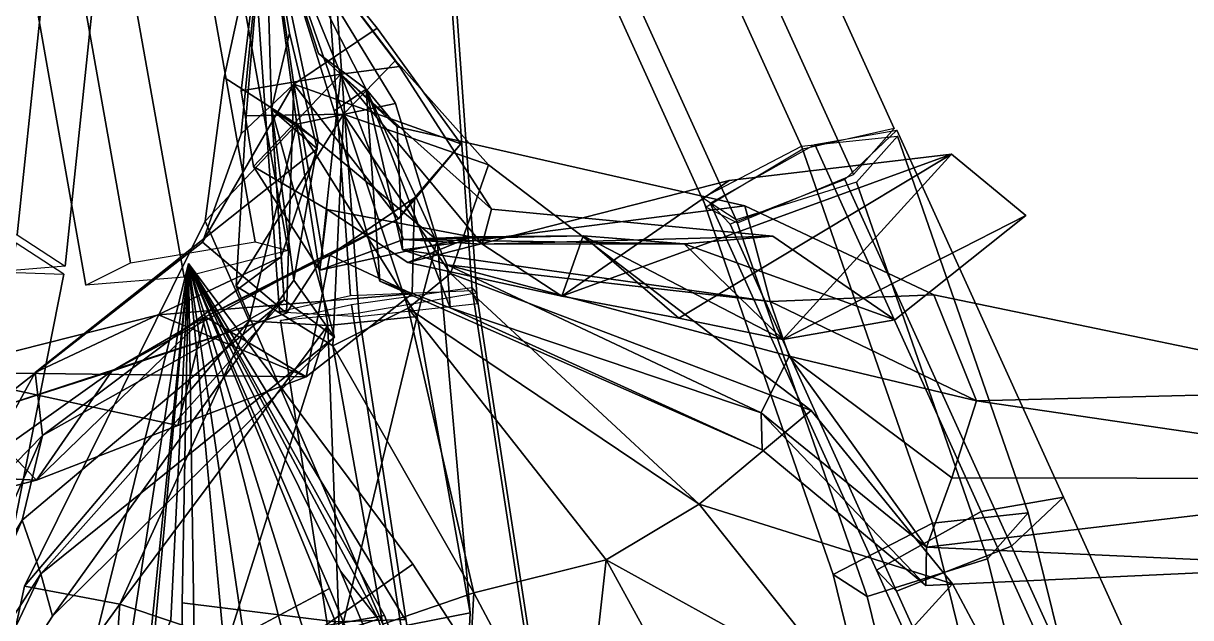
# Model space of a CAD drawing. Header units: metres. Extents: x -488 to 282, y -579 to 399.
# Drawn here: x 24.17 to 53.88, y -476.82 to -461.7 of the extents above; entities that cross this region are included whole.
import ezdxf

# ---------------------------------------------------------------- set-up
doc = ezdxf.new("R2010")
doc.units = ezdxf.units.M

msp = doc.modelspace()

# ---------------------------------------------------------------- linework, layer by layer
at = {"layer": 'coreopsi_1InfInt', "color": 3}
for points in [[(42.1037, -455.0334, 50.3261), (46.3395, -464.3707, 52.5916), (44.00727, -464.9023, 54.7611), (39.7715, -455.5649, 52.4956)], [(41.06101, -456.2063, 47.4414), (45.2967, -465.5436, 49.7069), (46.3395, -464.3707, 52.5916), (42.1037, -455.0334, 50.3261)], [(39.7715, -455.5649, 52.4956), (44.00727, -464.9023, 54.7611), (41.5527, -466.3779, 53.2688), (37.3169, -457.0405, 51.00331)], [(38.1093, -457.4346, 47.8975), (42.3451, -466.7719, 50.1631), (45.2967, -465.5436, 49.7069), (41.06101, -456.2063, 47.4414)], [(21.8824, -456.6249, 28.5201), (20.8164, -466.8136, 26.2146), (24.02003, -467.0787, 25.9049), (25.08598, -456.89, 28.2104)], [(25.08598, -456.89, 28.2104), (24.02003, -467.0787, 25.9049), (25.2387, -467.8724, 28.8492), (26.3047, -457.6837, 31.1547)], [(37.3169, -457.0405, 51.00331), (41.5527, -466.3779, 53.2688), (42.3451, -466.7719, 50.1631), (38.1093, -457.4346, 47.8975)], [(26.3047, -457.6837, 31.1547), (25.2387, -467.8724, 28.8492), (22.7591, -468.0788, 30.9078), (23.825, -457.8901, 33.2132)], [(31.7571, -458.2145, 50.03719), (32.5002, -468.6331, 51.1156), (30.6948, -469.0426, 48.4032), (29.9517, -458.6241, 47.3247)], [(34.8556, -458.0868, 49.1363), (35.5987, -468.5053, 50.2148), (32.5002, -468.6331, 51.1156), (31.7571, -458.2145, 50.03719)], [(34.9913, -458.4094, 45.9259), (35.7344, -468.8279, 47.00447), (35.5987, -468.5053, 50.2148), (34.8556, -458.0868, 49.1363)], [(29.9517, -458.6241, 47.3247), (30.6948, -469.0426, 48.4032), (32.721, -469.1581, 45.8912), (31.9779, -458.7396, 44.8127)], [(31.9779, -458.7396, 44.8127), (32.721, -469.1581, 45.8912), (35.7344, -468.8279, 47.00447), (34.9913, -458.4094, 45.9259)], [(46.4077, -464.4192, 52.2641), (50.6435, -473.7566, 54.5296), (48.5509, -474.1155, 56.9629), (44.3151, -464.7781, 54.6974)], [(45.08312, -465.6674, 49.5964), (49.3188, -475.0048, 51.862), (50.6435, -473.7566, 54.5296), (46.4077, -464.4192, 52.2641)], [(44.3151, -464.7781, 54.6974), (48.5509, -474.1155, 56.9629), (45.8857, -475.6149, 55.766), (41.6499, -466.2776, 53.5005)], [(42.1594, -466.8093, 50.3562), (46.3952, -476.1467, 52.6217), (49.3188, -475.0048, 51.862), (45.08312, -465.6674, 49.5964)], [(41.6499, -466.2776, 53.5005), (45.8857, -475.6149, 55.766), (46.3952, -476.1467, 52.6217), (42.1594, -466.8093, 50.3562)], [(50.6435, -473.7566, 54.5296), (54.8793, -483.094, 56.7952), (52.7866, -483.4529, 59.2285), (48.5509, -474.1155, 56.9629)], [(49.3188, -475.0048, 51.862), (53.5546, -484.3421, 54.1275), (54.8793, -483.094, 56.7952), (50.6435, -473.7566, 54.5296)], [(48.5509, -474.1155, 56.9629), (52.7866, -483.4529, 59.2285), (50.1214, -484.9523, 58.03157), (45.8857, -475.6149, 55.766)], [(46.3952, -476.1467, 52.6217), (50.631, -485.4841, 54.8873), (53.5546, -484.3421, 54.1275), (49.3188, -475.0048, 51.862)], [(45.8857, -475.6149, 55.766), (50.1214, -484.9523, 58.03157), (50.631, -485.4841, 54.8873), (46.3952, -476.1467, 52.6217)]]:
    msp.add_3dface(points, dxfattribs=at)
at = {"layer": 'coreopsi_1Pdcel', "color": 3}
for points in [[(25.04565, -457.31, 29.2671), (26.8978, -467.7897, 27.998), (30.07395, -467.2532, 28.2286), (28.2605, -457.0703, 29.4567)], [(28.2605, -457.0703, 29.4567), (30.07395, -467.2532, 28.2286), (30.9163, -467.4789, 31.338), (29.1267, -457.4784, 32.5408)], [(23.913, -457.8771, 32.297), (25.7652, -468.3568, 31.02794), (26.8978, -467.7897, 27.998), (25.04565, -457.31, 29.2671)], [(29.1267, -457.4784, 32.5408), (30.9163, -467.4789, 31.338), (28.2686, -468.1571, 33.05819), (26.4552, -457.9742, 34.2862)], [(26.4552, -457.9742, 34.2862), (28.2686, -468.1571, 33.05819), (25.7652, -468.3568, 31.02794), (23.913, -457.8771, 32.297)], [(46.4179, -464.5667, 52.643), (49.75, -474.1534, 55.3365), (47.3087, -474.4124, 57.4346), (43.9766, -464.8258, 54.7411)], [(45.3751, -465.7397, 49.7583), (48.7072, -475.3263, 52.4518), (49.75, -474.1534, 55.3365), (46.4179, -464.5667, 52.643)], [(43.9766, -464.8258, 54.7411), (47.3087, -474.4124, 57.4346), (44.7872, -475.7204, 55.8984), (41.4551, -466.1338, 53.2048)], [(42.3145, -466.6954, 50.143), (45.6466, -476.282, 52.8365), (48.7072, -475.3263, 52.4518), (45.3751, -465.7397, 49.7583)], [(41.4551, -466.1338, 53.2048), (44.7872, -475.7204, 55.8984), (45.6466, -476.282, 52.8365), (42.3145, -466.6954, 50.143)], [(23.9881, -467.2892, 25.8614), (21.9773, -477.419, 23.9629), (23.196, -478.2127, 26.9072), (25.2069, -468.0829, 28.8057)], [(25.2069, -468.0829, 28.8057), (23.196, -478.2127, 26.9072), (20.7607, -478.1264, 29.02637), (22.7715, -467.9966, 30.9248)], [(35.5892, -468.4212, 50.2084), (37.1854, -478.7875, 50.7112), (34.1206, -479.2147, 51.6348), (32.5244, -468.8484, 51.132)], [(35.7042, -468.5599, 46.984), (37.3004, -478.9262, 47.4868), (37.1854, -478.7875, 50.7112), (35.5892, -468.4212, 50.2084)], [(32.7115, -469.074, 45.8848), (34.3077, -479.4403, 46.3877), (37.3004, -478.9262, 47.4868), (35.7042, -468.5599, 46.984)], [(32.5244, -468.8484, 51.132), (34.1206, -479.2147, 51.6348), (32.3152, -479.6242, 48.9224), (30.719, -469.2579, 48.4196)], [(30.719, -469.2579, 48.4196), (32.3152, -479.6242, 48.9224), (34.3077, -479.4403, 46.3877), (32.7115, -469.074, 45.8848)], [(49.75, -474.1534, 55.3365), (52.2057, -484.097, 58.492), (49.6819, -484.0777, 60.5067), (47.3087, -474.4124, 57.4346)], [(48.7072, -475.3263, 52.4518), (51.163, -485.27, 55.6074), (52.2057, -484.097, 58.492), (49.75, -474.1534, 55.3365)], [(47.3087, -474.4124, 57.4346), (49.6819, -484.0777, 60.5067), (47.1097, -485.2147, 58.9193), (44.7872, -475.7204, 55.8984)], [(45.6466, -476.282, 52.8365), (48.01986, -485.9473, 55.9087), (51.163, -485.27, 55.6074), (48.7072, -475.3263, 52.4518)], [(44.7872, -475.7204, 55.8984), (47.1097, -485.2147, 58.9193), (48.01986, -485.9473, 55.9087), (45.6466, -476.282, 52.8365)]]:
    msp.add_3dface(points, dxfattribs=at)
at = {"layer": 'coreopsi_1Petal1', "color": 3}
for points in [[(30.3268, -458.2886, 82.3843), (29.2868, -463.0755, 85.7144), (31.1345, -464.2639, 84.4047)], [(30.3268, -458.2886, 82.3843), (31.1345, -464.2639, 84.4047), (29.2868, -463.0755, 85.7144)], [(31.06206, -463.2444, 86.3006), (29.7143, -464.5124, 84.4935), (30.3268, -458.2886, 82.3843)], [(31.06206, -463.2444, 86.3006), (30.3268, -458.2886, 82.3843), (29.7143, -464.5124, 84.4935)], [(32.2518, -462.9899, 86.2093), (29.7167, -463.416, 86.4949), (30.3268, -458.2886, 82.3843)], [(32.2518, -462.9899, 86.2093), (30.3268, -458.2886, 82.3843), (29.7167, -463.416, 86.4949)], [(30.3268, -458.2886, 82.3843), (29.8494, -464.0511, 83.6696), (32.3243, -464.0093, 84.3133)], [(30.3268, -458.2886, 82.3843), (32.3243, -464.0093, 84.3133), (29.8494, -464.0511, 83.6696)], [(30.3268, -458.2886, 82.3843), (33.1829, -461.8195, 86.1871), (31.06206, -463.2444, 86.3006)], [(30.3268, -458.2886, 82.3843), (31.06206, -463.2444, 86.3006), (33.1829, -461.8195, 86.1871)], [(30.3268, -458.2886, 82.3843), (30.9455, -461.9457, 87.00266), (30.4862, -463.885, 85.3997)], [(30.3268, -458.2886, 82.3843), (30.4862, -463.885, 85.3997), (30.9455, -461.9457, 87.00266)], [(30.4862, -463.885, 85.3997), (31.6783, -464.6905, 83.2501), (30.3268, -458.2886, 82.3843)], [(30.4862, -463.885, 85.3997), (30.3268, -458.2886, 82.3843), (31.6783, -464.6905, 83.2501)], [(31.1345, -464.2639, 84.4047), (33.6448, -463.7405, 84.06593), (30.3268, -458.2886, 82.3843)], [(31.1345, -464.2639, 84.4047), (30.3268, -458.2886, 82.3843), (33.6448, -463.7405, 84.06593)], [(32.3243, -464.0093, 84.3133), (33.6472, -462.6441, 86.06734), (30.3268, -458.2886, 82.3843)], [(32.3243, -464.0093, 84.3133), (30.3268, -458.2886, 82.3843), (33.6472, -462.6441, 86.06734)], [(30.3268, -458.2886, 82.3843), (32.08689, -463.9249, 82.8541), (32.9001, -463.3687, 85.2143)], [(30.3268, -458.2886, 82.3843), (32.9001, -463.3687, 85.2143), (32.08689, -463.9249, 82.8541)], [(32.9001, -463.3687, 85.2143), (31.6832, -462.4661, 87.3106), (30.3268, -458.2886, 82.3843)], [(32.9001, -463.3687, 85.2143), (30.3268, -458.2886, 82.3843), (31.6832, -462.4661, 87.3106)], [(30.3268, -458.2886, 82.3843), (33.7455, -462.795, 84.1423), (32.2518, -462.9899, 86.2093)], [(30.3268, -458.2886, 82.3843), (32.2518, -462.9899, 86.2093), (33.7455, -462.795, 84.1423)], [(33.1829, -461.8195, 86.1871), (35.3078, -464.7668, 88.8917), (31.06206, -463.2444, 86.3006)], [(33.1829, -461.8195, 86.1871), (31.06206, -463.2444, 86.3006), (35.3078, -464.7668, 88.8917)], [(30.9455, -461.9457, 87.00266), (31.6531, -464.8943, 90.3673), (30.4862, -463.885, 85.3997)], [(30.9455, -461.9457, 87.00266), (30.4862, -463.885, 85.3997), (31.6531, -464.8943, 90.3673)], [(32.9001, -463.3687, 85.2143), (33.6903, -464.3304, 89.7039), (31.6832, -462.4661, 87.3106)], [(32.9001, -463.3687, 85.2143), (31.6832, -462.4661, 87.3106), (33.6903, -464.3304, 89.7039)], [(33.7455, -462.795, 84.1423), (36.09171, -466.4255, 85.4955), (32.2518, -462.9899, 86.2093)], [(33.7455, -462.795, 84.1423), (32.2518, -462.9899, 86.2093), (36.09171, -466.4255, 85.4955)], [(32.3243, -464.0093, 84.3133), (36.0093, -465.295, 86.8577), (33.6472, -462.6441, 86.06734)], [(32.3243, -464.0093, 84.3133), (33.6472, -462.6441, 86.06734), (36.0093, -465.295, 86.8577)], [(29.2868, -463.0755, 85.7144), (28.8049, -466.7285, 88.3488), (31.1345, -464.2639, 84.4047)], [(29.2868, -463.0755, 85.7144), (31.1345, -464.2639, 84.4047), (28.8049, -466.7285, 88.3488)], [(32.2518, -462.9899, 86.2093), (30.03455, -465.3427, 89.5638), (29.7167, -463.416, 86.4949)], [(32.2518, -462.9899, 86.2093), (29.7167, -463.416, 86.4949), (30.03455, -465.3427, 89.5638)], [(31.7215, -467.9799, 89.6712), (30.03455, -465.3427, 89.5638), (32.2518, -462.9899, 86.2093)], [(31.7215, -467.9799, 89.6712), (32.2518, -462.9899, 86.2093), (30.03455, -465.3427, 89.5638)], [(33.8472, -467.1945, 89.4113), (31.7215, -467.9799, 89.6712), (32.2518, -462.9899, 86.2093)], [(33.8472, -467.1945, 89.4113), (32.2518, -462.9899, 86.2093), (31.7215, -467.9799, 89.6712)], [(32.2518, -462.9899, 86.2093), (35.8485, -467.3143, 88.2569), (33.8472, -467.1945, 89.4113)], [(32.2518, -462.9899, 86.2093), (33.8472, -467.1945, 89.4113), (35.8485, -467.3143, 88.2569)], [(32.2518, -462.9899, 86.2093), (36.09171, -466.4255, 85.4955), (35.8485, -467.3143, 88.2569)], [(32.2518, -462.9899, 86.2093), (35.8485, -467.3143, 88.2569), (36.09171, -466.4255, 85.4955)], [(31.06206, -463.2444, 86.3006), (28.7352, -467.2645, 86.6612), (29.7143, -464.5124, 84.4935)], [(31.06206, -463.2444, 86.3006), (29.7143, -464.5124, 84.4935), (28.7352, -467.2645, 86.6612)], [(30.8684, -469.0757, 88.06874), (28.7352, -467.2645, 86.6612), (31.06206, -463.2444, 86.3006)], [(30.8684, -469.0757, 88.06874), (31.06206, -463.2444, 86.3006), (28.7352, -467.2645, 86.6612)], [(31.8014, -467.6321, 89.5684), (30.8684, -469.0757, 88.06874), (31.06206, -463.2444, 86.3006)], [(31.8014, -467.6321, 89.5684), (31.06206, -463.2444, 86.3006), (30.8684, -469.0757, 88.06874)], [(31.06206, -463.2444, 86.3006), (33.7259, -466.6725, 90.4214), (31.8014, -467.6321, 89.5684)], [(31.06206, -463.2444, 86.3006), (31.8014, -467.6321, 89.5684), (33.7259, -466.6725, 90.4214)], [(31.06206, -463.2444, 86.3006), (35.3078, -464.7668, 88.8917), (33.7259, -466.6725, 90.4214)], [(31.06206, -463.2444, 86.3006), (33.7259, -466.6725, 90.4214), (35.3078, -464.7668, 88.8917)], [(32.08689, -463.9249, 82.8541), (33.2435, -468.2596, 83.4771), (32.9001, -463.3687, 85.2143)], [(32.08689, -463.9249, 82.8541), (32.9001, -463.3687, 85.2143), (33.2435, -468.2596, 83.4771)], [(32.9001, -463.3687, 85.2143), (35.03989, -468.9408, 85.6641), (34.9619, -467.8458, 87.7006)], [(32.9001, -463.3687, 85.2143), (34.9619, -467.8458, 87.7006), (35.03989, -468.9408, 85.6641)], [(32.9001, -463.3687, 85.2143), (33.2435, -468.2596, 83.4771), (35.03989, -468.9408, 85.6641)], [(32.9001, -463.3687, 85.2143), (35.03989, -468.9408, 85.6641), (33.2435, -468.2596, 83.4771)], [(34.9619, -467.8458, 87.7006), (33.8239, -467.4593, 89.6393), (32.9001, -463.3687, 85.2143)], [(34.9619, -467.8458, 87.7006), (32.9001, -463.3687, 85.2143), (33.8239, -467.4593, 89.6393)], [(33.8239, -467.4593, 89.6393), (33.6903, -464.3304, 89.7039), (32.9001, -463.3687, 85.2143)], [(33.8239, -467.4593, 89.6393), (32.9001, -463.3687, 85.2143), (33.6903, -464.3304, 89.7039)], [(30.4862, -463.885, 85.3997), (30.7335, -467.6387, 90.05568), (30.8114, -468.7337, 88.01926)], [(30.4862, -463.885, 85.3997), (30.8114, -468.7337, 88.01926), (30.7335, -467.6387, 90.05568)], [(30.4862, -463.885, 85.3997), (31.6531, -464.8943, 90.3673), (30.7335, -467.6387, 90.05568)], [(30.4862, -463.885, 85.3997), (30.7335, -467.6387, 90.05568), (31.6531, -464.8943, 90.3673)], [(30.4862, -463.885, 85.3997), (31.05421, -468.2292, 83.815), (31.6783, -464.6905, 83.2501)], [(30.4862, -463.885, 85.3997), (31.6783, -464.6905, 83.2501), (31.05421, -468.2292, 83.815)], [(30.8114, -468.7337, 88.01926), (32.09334, -469.6822, 86.3881), (30.4862, -463.885, 85.3997)], [(30.8114, -468.7337, 88.01926), (30.4862, -463.885, 85.3997), (32.09334, -469.6822, 86.3881)], [(32.09334, -469.6822, 86.3881), (31.05421, -468.2292, 83.815), (30.4862, -463.885, 85.3997)], [(32.09334, -469.6822, 86.3881), (30.4862, -463.885, 85.3997), (31.05421, -468.2292, 83.815)], [(31.1345, -464.2639, 84.4047), (34.7099, -467.2168, 83.9551), (33.6448, -463.7405, 84.06593)], [(31.1345, -464.2639, 84.4047), (33.6448, -463.7405, 84.06593), (34.7099, -467.2168, 83.9551)], [(31.1345, -464.2639, 84.4047), (28.8049, -466.7285, 88.3488), (29.9249, -469.2652, 87.4629)], [(31.1345, -464.2639, 84.4047), (29.9249, -469.2652, 87.4629), (28.8049, -466.7285, 88.3488)], [(29.8494, -464.0511, 83.6696), (29.5888, -468.3872, 84.9526), (32.3243, -464.0093, 84.3133)], [(29.8494, -464.0511, 83.6696), (32.3243, -464.0093, 84.3133), (29.5888, -468.3872, 84.9526)], [(32.3243, -464.0093, 84.3133), (29.5888, -468.3872, 84.9526), (32.04752, -469.907, 85.2983)], [(32.3243, -464.0093, 84.3133), (32.04752, -469.907, 85.2983), (29.5888, -468.3872, 84.9526)], [(31.1345, -464.2639, 84.4047), (29.9249, -469.2652, 87.4629), (31.9261, -469.385, 86.3084)], [(31.1345, -464.2639, 84.4047), (31.9261, -469.385, 86.3084), (29.9249, -469.2652, 87.4629)], [(31.9261, -469.385, 86.3084), (34.1957, -469.1615, 86.3563), (31.1345, -464.2639, 84.4047)], [(31.9261, -469.385, 86.3084), (31.1345, -464.2639, 84.4047), (34.1957, -469.1615, 86.3563)], [(34.1957, -469.1615, 86.3563), (34.7099, -467.2168, 83.9551), (31.1345, -464.2639, 84.4047)], [(34.1957, -469.1615, 86.3563), (31.1345, -464.2639, 84.4047), (34.7099, -467.2168, 83.9551)], [(32.3243, -464.0093, 84.3133), (32.04752, -469.907, 85.2983), (33.9719, -468.9474, 86.1514)], [(32.3243, -464.0093, 84.3133), (33.9719, -468.9474, 86.1514), (32.04752, -469.907, 85.2983)], [(33.9719, -468.9474, 86.1514), (35.04881, -468.0658, 87.9588), (32.3243, -464.0093, 84.3133)], [(33.9719, -468.9474, 86.1514), (32.3243, -464.0093, 84.3133), (35.04881, -468.0658, 87.9588)], [(35.04881, -468.0658, 87.9588), (36.0093, -465.295, 86.8577), (32.3243, -464.0093, 84.3133)], [(35.04881, -468.0658, 87.9588), (32.3243, -464.0093, 84.3133), (36.0093, -465.295, 86.8577)], [(33.8239, -467.4593, 89.6393), (42.5353, -466.3439, 95.06728), (33.6903, -464.3304, 89.7039)], [(33.8239, -467.4593, 89.6393), (33.6903, -464.3304, 89.7039), (42.5353, -466.3439, 95.06728)], [(31.6531, -464.8943, 90.3673), (24.4726, -470.5785, 95.7772), (30.7335, -467.6387, 90.05568)], [(31.6531, -464.8943, 90.3673), (30.7335, -467.6387, 90.05568), (24.4726, -470.5785, 95.7772)], [(35.3078, -464.7668, 88.8917), (34.1269, -466.1387, 99.3731), (33.7259, -466.6725, 90.4214)], [(35.3078, -464.7668, 88.8917), (33.7259, -466.6725, 90.4214), (34.1269, -466.1387, 99.3731)], [(47.7915, -465.0228, 113.3586), (42.134, -465.6978, 113.666), (37.8747, -468.6359, 104.2694)], [(47.7915, -465.0228, 113.3586), (37.8747, -468.6359, 104.2694), (42.134, -465.6978, 113.666)], [(47.7915, -465.0228, 113.3586), (37.8747, -468.6359, 104.2694), (40.8542, -469.1996, 101.7661)], [(47.7915, -465.0228, 113.3586), (40.8542, -469.1996, 101.7661), (37.8747, -468.6359, 104.2694)], [(40.8542, -469.1996, 101.7661), (43.5001, -469.7433, 99.4552), (47.7915, -465.0228, 113.3586)], [(40.8542, -469.1996, 101.7661), (47.7915, -465.0228, 113.3586), (43.5001, -469.7433, 99.4552)], [(43.5001, -469.7433, 99.4552), (49.6848, -466.5858, 107.5307), (47.7915, -465.0228, 113.3586)], [(43.5001, -469.7433, 99.4552), (47.7915, -465.0228, 113.3586), (49.6848, -466.5858, 107.5307)], [(31.7215, -467.9799, 89.6712), (31.9072, -466.4309, 99.8771), (30.03455, -465.3427, 89.5638)], [(31.7215, -467.9799, 89.6712), (30.03455, -465.3427, 89.5638), (31.9072, -466.4309, 99.8771)], [(35.04881, -468.0658, 87.9588), (44.2277, -471.5509, 84.7656), (36.0093, -465.295, 86.8577)], [(35.04881, -468.0658, 87.9588), (36.0093, -465.295, 86.8577), (44.2277, -471.5509, 84.7656)], [(37.8747, -468.6359, 104.2694), (42.134, -465.6978, 113.666), (33.9559, -467.7822, 105.1143)], [(37.8747, -468.6359, 104.2694), (33.9559, -467.7822, 105.1143), (42.134, -465.6978, 113.666)], [(33.7259, -466.6725, 90.4214), (34.1269, -466.1387, 99.3731), (31.9757, -467.5937, 98.5432)], [(33.7259, -466.6725, 90.4214), (31.9757, -467.5937, 98.5432), (34.1269, -466.1387, 99.3731)], [(34.1269, -466.1387, 99.3731), (34.07235, -468.5834, 104.3377), (31.9757, -467.5937, 98.5432)], [(34.1269, -466.1387, 99.3731), (31.9757, -467.5937, 98.5432), (34.07235, -468.5834, 104.3377)], [(43.1767, -468.7719, 92.01702), (42.5353, -466.3439, 95.06728), (33.8239, -467.4593, 89.6393)], [(43.1767, -468.7719, 92.01702), (33.8239, -467.4593, 89.6393), (42.5353, -466.3439, 95.06728)], [(43.1767, -468.7719, 92.01702), (47.345, -468.6087, 97.3451), (42.5353, -466.3439, 95.06728)], [(43.1767, -468.7719, 92.01702), (42.5353, -466.3439, 95.06728), (47.345, -468.6087, 97.3451)], [(35.5722, -467.1273, 98.576), (31.9072, -466.4309, 99.8771), (31.7215, -467.9799, 89.6712)], [(35.5722, -467.1273, 98.576), (31.7215, -467.9799, 89.6712), (31.9072, -466.4309, 99.8771)], [(33.7259, -466.6725, 90.4214), (31.9757, -467.5937, 98.5432), (31.8014, -467.6321, 89.5684)], [(33.7259, -466.6725, 90.4214), (31.8014, -467.6321, 89.5684), (31.9757, -467.5937, 98.5432)], [(35.5722, -467.1273, 98.576), (33.9559, -467.7822, 105.1143), (31.9072, -466.4309, 99.8771)], [(35.5722, -467.1273, 98.576), (31.9072, -466.4309, 99.8771), (33.9559, -467.7822, 105.1143)], [(36.09171, -466.4255, 85.4955), (43.2475, -467.1099, 93.3353), (35.8485, -467.3143, 88.2569)], [(36.09171, -466.4255, 85.4955), (35.8485, -467.3143, 88.2569), (43.2475, -467.1099, 93.3353)], [(46.3503, -469.2444, 97.3902), (49.6848, -466.5858, 107.5307), (43.5001, -469.7433, 99.4552)], [(46.3503, -469.2444, 97.3902), (43.5001, -469.7433, 99.4552), (49.6848, -466.5858, 107.5307)], [(28.8049, -466.7285, 88.3488), (24.2018, -476.0175, 85.9695), (29.9249, -469.2652, 87.4629)], [(28.8049, -466.7285, 88.3488), (29.9249, -469.2652, 87.4629), (24.2018, -476.0175, 85.9695)], [(30.8684, -469.0757, 88.06874), (23.2216, -471.5765, 94.5392), (28.7352, -467.2645, 86.6612)], [(30.8684, -469.0757, 88.06874), (28.7352, -467.2645, 86.6612), (23.2216, -471.5765, 94.5392)], [(33.8472, -467.1945, 89.4113), (35.5722, -467.1273, 98.576), (31.7215, -467.9799, 89.6712)], [(33.8472, -467.1945, 89.4113), (31.7215, -467.9799, 89.6712), (35.5722, -467.1273, 98.576)], [(33.8472, -467.1945, 89.4113), (40.9886, -467.3094, 94.8488), (38.4185, -467.105, 97.3263)], [(33.8472, -467.1945, 89.4113), (38.4185, -467.105, 97.3263), (40.9886, -467.3094, 94.8488)], [(38.4185, -467.105, 97.3263), (35.5722, -467.1273, 98.576), (33.8472, -467.1945, 89.4113)], [(38.4185, -467.105, 97.3263), (33.8472, -467.1945, 89.4113), (35.5722, -467.1273, 98.576)], [(35.8485, -467.3143, 88.2569), (40.9886, -467.3094, 94.8488), (33.8472, -467.1945, 89.4113)], [(35.8485, -467.3143, 88.2569), (33.8472, -467.1945, 89.4113), (40.9886, -467.3094, 94.8488)], [(37.8747, -468.6359, 104.2694), (33.9559, -467.7822, 105.1143), (35.5722, -467.1273, 98.576)], [(37.8747, -468.6359, 104.2694), (35.5722, -467.1273, 98.576), (33.9559, -467.7822, 105.1143)], [(34.1957, -469.1615, 86.3563), (35.5422, -476.6965, 79.4276), (34.7099, -467.2168, 83.9551)], [(34.1957, -469.1615, 86.3563), (34.7099, -467.2168, 83.9551), (35.5422, -476.6965, 79.4276)], [(37.8747, -468.6359, 104.2694), (35.5722, -467.1273, 98.576), (38.4185, -467.105, 97.3263)], [(37.8747, -468.6359, 104.2694), (38.4185, -467.105, 97.3263), (35.5722, -467.1273, 98.576)], [(35.8485, -467.3143, 88.2569), (43.2475, -467.1099, 93.3353), (40.9886, -467.3094, 94.8488)], [(35.8485, -467.3143, 88.2569), (40.9886, -467.3094, 94.8488), (43.2475, -467.1099, 93.3353)], [(40.8542, -469.1996, 101.7661), (37.8747, -468.6359, 104.2694), (38.4185, -467.105, 97.3263)], [(40.8542, -469.1996, 101.7661), (38.4185, -467.105, 97.3263), (37.8747, -468.6359, 104.2694)], [(38.4185, -467.105, 97.3263), (40.9886, -467.3094, 94.8488), (43.5001, -469.7433, 99.4552)], [(38.4185, -467.105, 97.3263), (43.5001, -469.7433, 99.4552), (40.9886, -467.3094, 94.8488)], [(38.4185, -467.105, 97.3263), (43.5001, -469.7433, 99.4552), (40.8542, -469.1996, 101.7661)], [(38.4185, -467.105, 97.3263), (40.8542, -469.1996, 101.7661), (43.5001, -469.7433, 99.4552)], [(43.2475, -467.1099, 93.3353), (46.3503, -469.2444, 97.3902), (40.9886, -467.3094, 94.8488)], [(43.2475, -467.1099, 93.3353), (40.9886, -467.3094, 94.8488), (46.3503, -469.2444, 97.3902)], [(34.9619, -467.8458, 87.7006), (43.1767, -468.7719, 92.01702), (33.8239, -467.4593, 89.6393)], [(34.9619, -467.8458, 87.7006), (33.8239, -467.4593, 89.6393), (43.1767, -468.7719, 92.01702)], [(40.9886, -467.3094, 94.8488), (46.3503, -469.2444, 97.3902), (43.5001, -469.7433, 99.4552)], [(40.9886, -467.3094, 94.8488), (43.5001, -469.7433, 99.4552), (46.3503, -469.2444, 97.3902)], [(30.7335, -467.6387, 90.05568), (24.4726, -470.5785, 95.7772), (24.6663, -472.1816, 93.5804)], [(30.7335, -467.6387, 90.05568), (24.6663, -472.1816, 93.5804), (24.4726, -470.5785, 95.7772)], [(30.7335, -467.6387, 90.05568), (24.6663, -472.1816, 93.5804), (30.8114, -468.7337, 88.01926)], [(30.7335, -467.6387, 90.05568), (30.8114, -468.7337, 88.01926), (24.6663, -472.1816, 93.5804)], [(28.3737, -467.8085, 30.3259), (26.08751, -477.0581, 29.6046), (29.2765, -477.4775, 27.02076)], [(28.3737, -467.8085, 30.3259), (29.2765, -477.4775, 27.02076), (26.08751, -477.0581, 29.6046)], [(31.8014, -467.6321, 89.5684), (26.4248, -470.5452, 96.6095), (30.8684, -469.0757, 88.06874)], [(31.8014, -467.6321, 89.5684), (30.8684, -469.0757, 88.06874), (26.4248, -470.5452, 96.6095)], [(28.7985, -469.1629, 98.06495), (26.4248, -470.5452, 96.6095), (31.8014, -467.6321, 89.5684)], [(28.7985, -469.1629, 98.06495), (31.8014, -467.6321, 89.5684), (26.4248, -470.5452, 96.6095)], [(28.529, -477.9069, 32.1224), (26.7901, -478.1473, 28.3373), (28.3737, -467.8085, 30.3259)], [(28.529, -477.9069, 32.1224), (28.3737, -467.8085, 30.3259), (26.7901, -478.1473, 28.3373)], [(31.3703, -477.3555, 32.5851), (27.3189, -478.2469, 32.1374), (28.3737, -467.8085, 30.3259)], [(31.3703, -477.3555, 32.5851), (28.3737, -467.8085, 30.3259), (27.3189, -478.2469, 32.1374)], [(28.3737, -467.8085, 30.3259), (27.931, -476.8842, 33.282), (27.4412, -477.9759, 29.3335)], [(28.3737, -467.8085, 30.3259), (27.4412, -477.9759, 29.3335), (27.931, -476.8842, 33.282)], [(27.4412, -477.9759, 29.3335), (29.8052, -477.4052, 25.9431), (28.3737, -467.8085, 30.3259)], [(27.4412, -477.9759, 29.3335), (28.3737, -467.8085, 30.3259), (29.8052, -477.4052, 25.9431)], [(28.3737, -467.8085, 30.3259), (28.2146, -476.4431, 26.2369), (32.1178, -476.9261, 27.4834)], [(28.3737, -467.8085, 30.3259), (32.1178, -476.9261, 27.4834), (28.2146, -476.4431, 26.2369)], [(28.3737, -467.8085, 30.3259), (31.963, -476.0775, 33.4948), (28.529, -477.9069, 32.1224)], [(28.3737, -467.8085, 30.3259), (28.529, -477.9069, 32.1224), (31.963, -476.0775, 33.4948)], [(29.2765, -477.4775, 27.02076), (33.3644, -476.7654, 27.4586), (28.3737, -467.8085, 30.3259)], [(29.2765, -477.4775, 27.02076), (28.3737, -467.8085, 30.3259), (33.3644, -476.7654, 27.4586)], [(32.1178, -476.9261, 27.4834), (33.8932, -476.865, 31.2588), (28.3737, -467.8085, 30.3259)], [(32.1178, -476.9261, 27.4834), (28.3737, -467.8085, 30.3259), (33.8932, -476.865, 31.2588)], [(28.3737, -467.8085, 30.3259), (32.2466, -475.6365, 26.4497), (33.2057, -476.8572, 30.2723)], [(28.3737, -467.8085, 30.3259), (33.2057, -476.8572, 30.2723), (32.2466, -475.6365, 26.4497)], [(33.2057, -476.8572, 30.2723), (30.878, -477.6071, 33.653), (28.3737, -467.8085, 30.3259)], [(33.2057, -476.8572, 30.2723), (28.3737, -467.8085, 30.3259), (30.878, -477.6071, 33.653)], [(28.3737, -467.8085, 30.3259), (34.0902, -475.4626, 30.1272), (31.3703, -477.3555, 32.5851)], [(28.3737, -467.8085, 30.3259), (31.3703, -477.3555, 32.5851), (34.0902, -475.4626, 30.1272)], [(31.8014, -467.6321, 89.5684), (31.9757, -467.5937, 98.5432), (28.7985, -469.1629, 98.06495)], [(31.8014, -467.6321, 89.5684), (28.7985, -469.1629, 98.06495), (31.9757, -467.5937, 98.5432)], [(28.7985, -469.1629, 98.06495), (31.9757, -467.5937, 98.5432), (31.3736, -470.6937, 103.3886)], [(28.7985, -469.1629, 98.06495), (31.3736, -470.6937, 103.3886), (31.9757, -467.5937, 98.5432)], [(31.9757, -467.5937, 98.5432), (34.07235, -468.5834, 104.3377), (31.3736, -470.6937, 103.3886)], [(31.9757, -467.5937, 98.5432), (31.3736, -470.6937, 103.3886), (34.07235, -468.5834, 104.3377)], [(35.03989, -468.9408, 85.6641), (42.9518, -471.6049, 86.08528), (34.9619, -467.8458, 87.7006)], [(35.03989, -468.9408, 85.6641), (34.9619, -467.8458, 87.7006), (42.9518, -471.6049, 86.08528)], [(34.9619, -467.8458, 87.7006), (42.9518, -471.6049, 86.08528), (43.6602, -470.1677, 89.2818)], [(34.9619, -467.8458, 87.7006), (43.6602, -470.1677, 89.2818), (42.9518, -471.6049, 86.08528)], [(43.6602, -470.1677, 89.2818), (43.1767, -468.7719, 92.01702), (34.9619, -467.8458, 87.7006)], [(43.6602, -470.1677, 89.2818), (34.9619, -467.8458, 87.7006), (43.1767, -468.7719, 92.01702)], [(33.9719, -468.9474, 86.1514), (41.3702, -473.9329, 83.4348), (35.04881, -468.0658, 87.9588)], [(33.9719, -468.9474, 86.1514), (35.04881, -468.0658, 87.9588), (41.3702, -473.9329, 83.4348)], [(41.3702, -473.9329, 83.4348), (44.2277, -471.5509, 84.7656), (35.04881, -468.0658, 87.9588)], [(41.3702, -473.9329, 83.4348), (35.04881, -468.0658, 87.9588), (44.2277, -471.5509, 84.7656)], [(32.09334, -469.6822, 86.3881), (24.914, -476.7834, 84.2375), (31.05421, -468.2292, 83.815)], [(32.09334, -469.6822, 86.3881), (31.05421, -468.2292, 83.815), (24.914, -476.7834, 84.2375)], [(29.5888, -468.3872, 84.9526), (33.3225, -476.9887, 79.9316), (32.04752, -469.907, 85.2983)], [(29.5888, -468.3872, 84.9526), (32.04752, -469.907, 85.2983), (33.3225, -476.9887, 79.9316)], [(33.2435, -468.2596, 83.4771), (42.9768, -472.5489, 83.5276), (35.03989, -468.9408, 85.6641)], [(33.2435, -468.2596, 83.4771), (35.03989, -468.9408, 85.6641), (42.9768, -472.5489, 83.5276)], [(30.8114, -468.7337, 88.01926), (24.6663, -472.1816, 93.5804), (24.1431, -474.3428, 90.7802)], [(30.8114, -468.7337, 88.01926), (24.1431, -474.3428, 90.7802), (24.6663, -472.1816, 93.5804)], [(24.1431, -474.3428, 90.7802), (24.6184, -475.7063, 88.02735), (30.8114, -468.7337, 88.01926)], [(24.1431, -474.3428, 90.7802), (30.8114, -468.7337, 88.01926), (24.6184, -475.7063, 88.02735)], [(30.8114, -468.7337, 88.01926), (24.6184, -475.7063, 88.02735), (32.09334, -469.6822, 86.3881)], [(30.8114, -468.7337, 88.01926), (32.09334, -469.6822, 86.3881), (24.6184, -475.7063, 88.02735)], [(34.07235, -468.5834, 104.3377), (27.6155, -469.1152, 113.2283), (31.3736, -470.6937, 103.3886)], [(34.07235, -468.5834, 104.3377), (31.3736, -470.6937, 103.3886), (27.6155, -469.1152, 113.2283)], [(48.4319, -471.3061, 94.4567), (47.345, -468.6087, 97.3451), (43.1767, -468.7719, 92.01702)], [(48.4319, -471.3061, 94.4567), (43.1767, -468.7719, 92.01702), (47.345, -468.6087, 97.3451)], [(48.4319, -471.3061, 94.4567), (59.03976, -471.0279, 96.02706), (47.345, -468.6087, 97.3451)], [(48.4319, -471.3061, 94.4567), (47.345, -468.6087, 97.3451), (59.03976, -471.0279, 96.02706)], [(32.04752, -469.907, 85.2983), (35.6424, -476.1929, 81.1225), (33.9719, -468.9474, 86.1514)], [(32.04752, -469.907, 85.2983), (33.9719, -468.9474, 86.1514), (35.6424, -476.1929, 81.1225)], [(33.9719, -468.9474, 86.1514), (35.6424, -476.1929, 81.1225), (39.00488, -475.3476, 81.9971)], [(33.9719, -468.9474, 86.1514), (39.00488, -475.3476, 81.9971), (35.6424, -476.1929, 81.1225)], [(39.00488, -475.3476, 81.9971), (41.3702, -473.9329, 83.4348), (33.9719, -468.9474, 86.1514)], [(39.00488, -475.3476, 81.9971), (33.9719, -468.9474, 86.1514), (41.3702, -473.9329, 83.4348)], [(35.03989, -468.9408, 85.6641), (42.9768, -472.5489, 83.5276), (42.9518, -471.6049, 86.08528)], [(35.03989, -468.9408, 85.6641), (42.9518, -471.6049, 86.08528), (42.9768, -472.5489, 83.5276)], [(48.4319, -471.3061, 94.4567), (43.1767, -468.7719, 92.01702), (43.6602, -470.1677, 89.2818)], [(48.4319, -471.3061, 94.4567), (43.6602, -470.1677, 89.2818), (43.1767, -468.7719, 92.01702)], [(31.3736, -470.6937, 103.3886), (27.6155, -469.1152, 113.2283), (21.84, -470.5744, 115.351)], [(31.3736, -470.6937, 103.3886), (21.84, -470.5744, 115.351), (27.6155, -469.1152, 113.2283)], [(26.4248, -470.5452, 96.6095), (23.2216, -471.5765, 94.5392), (30.8684, -469.0757, 88.06874)], [(26.4248, -470.5452, 96.6095), (30.8684, -469.0757, 88.06874), (23.2216, -471.5765, 94.5392)], [(29.9249, -469.2652, 87.4629), (24.2018, -476.0175, 85.9695), (26.6295, -476.4772, 84.8169)], [(29.9249, -469.2652, 87.4629), (26.6295, -476.4772, 84.8169), (24.2018, -476.0175, 85.9695)], [(24.5106, -473.3212, 101.9594), (26.4248, -470.5452, 96.6095), (28.7985, -469.1629, 98.06495)], [(24.5106, -473.3212, 101.9594), (28.7985, -469.1629, 98.06495), (26.4248, -470.5452, 96.6095)], [(28.1025, -471.9275, 102.7451), (24.5106, -473.3212, 101.9594), (28.7985, -469.1629, 98.06495)], [(28.1025, -471.9275, 102.7451), (28.7985, -469.1629, 98.06495), (24.5106, -473.3212, 101.9594)], [(29.9249, -469.2652, 87.4629), (26.6295, -476.4772, 84.8169), (31.9261, -469.385, 86.3084)], [(29.9249, -469.2652, 87.4629), (31.9261, -469.385, 86.3084), (26.6295, -476.4772, 84.8169)], [(28.7985, -469.1629, 98.06495), (31.3736, -470.6937, 103.3886), (28.1025, -471.9275, 102.7451)], [(28.7985, -469.1629, 98.06495), (28.1025, -471.9275, 102.7451), (31.3736, -470.6937, 103.3886)], [(31.9261, -469.385, 86.3084), (32.2229, -477.3509, 81.4683), (34.1957, -469.1615, 86.3563)], [(31.9261, -469.385, 86.3084), (34.1957, -469.1615, 86.3563), (32.2229, -477.3509, 81.4683)], [(32.2229, -477.3509, 81.4683), (35.5422, -476.6965, 79.4276), (34.1957, -469.1615, 86.3563)], [(32.2229, -477.3509, 81.4683), (34.1957, -469.1615, 86.3563), (35.5422, -476.6965, 79.4276)], [(31.9261, -469.385, 86.3084), (26.6295, -476.4772, 84.8169), (29.3849, -477.4055, 82.7357)], [(31.9261, -469.385, 86.3084), (29.3849, -477.4055, 82.7357), (26.6295, -476.4772, 84.8169)], [(29.3849, -477.4055, 82.7357), (32.2229, -477.3509, 81.4683), (31.9261, -469.385, 86.3084)], [(29.3849, -477.4055, 82.7357), (31.9261, -469.385, 86.3084), (32.2229, -477.3509, 81.4683)], [(24.6184, -475.7063, 88.02735), (24.914, -476.7834, 84.2375), (32.09334, -469.6822, 86.3881)], [(24.6184, -475.7063, 88.02735), (32.09334, -469.6822, 86.3881), (24.914, -476.7834, 84.2375)], [(32.04752, -469.907, 85.2983), (33.3225, -476.9887, 79.9316), (35.6424, -476.1929, 81.1225)], [(32.04752, -469.907, 85.2983), (35.6424, -476.1929, 81.1225), (33.3225, -476.9887, 79.9316)], [(43.6602, -470.1677, 89.2818), (42.9518, -471.6049, 86.08528), (47.1598, -475.0301, 88.08797)], [(43.6602, -470.1677, 89.2818), (47.1598, -475.0301, 88.08797), (42.9518, -471.6049, 86.08528)], [(43.6602, -470.1677, 89.2818), (47.1598, -475.0301, 88.08797), (47.8024, -473.2593, 91.1026)], [(43.6602, -470.1677, 89.2818), (47.8024, -473.2593, 91.1026), (47.1598, -475.0301, 88.08797)], [(47.8024, -473.2593, 91.1026), (48.4319, -471.3061, 94.4567), (43.6602, -470.1677, 89.2818)], [(47.8024, -473.2593, 91.1026), (43.6602, -470.1677, 89.2818), (48.4319, -471.3061, 94.4567)], [(21.84, -470.5744, 115.351), (18.922, -473.0378, 111.1113), (24.5106, -473.3212, 101.9594)], [(21.84, -470.5744, 115.351), (24.5106, -473.3212, 101.9594), (18.922, -473.0378, 111.1113)], [(26.4248, -470.5452, 96.6095), (21.4056, -474.1199, 99.4058), (23.2216, -471.5765, 94.5392)], [(26.4248, -470.5452, 96.6095), (23.2216, -471.5765, 94.5392), (21.4056, -474.1199, 99.4058)], [(24.5106, -473.3212, 101.9594), (21.4056, -474.1199, 99.4058), (26.4248, -470.5452, 96.6095)], [(24.5106, -473.3212, 101.9594), (26.4248, -470.5452, 96.6095), (21.4056, -474.1199, 99.4058)], [(28.1025, -471.9275, 102.7451), (31.3736, -470.6937, 103.3886), (21.84, -470.5744, 115.351)], [(28.1025, -471.9275, 102.7451), (21.84, -470.5744, 115.351), (31.3736, -470.6937, 103.3886)], [(21.84, -470.5744, 115.351), (24.5106, -473.3212, 101.9594), (28.1025, -471.9275, 102.7451)], [(21.84, -470.5744, 115.351), (28.1025, -471.9275, 102.7451), (24.5106, -473.3212, 101.9594)], [(24.4726, -470.5785, 95.7772), (22.235, -474.6644, 98.7646), (24.6663, -472.1816, 93.5804)], [(24.4726, -470.5785, 95.7772), (24.6663, -472.1816, 93.5804), (22.235, -474.6644, 98.7646)], [(61.9321, -473.2849, 91.6569), (59.03976, -471.0279, 96.02706), (48.4319, -471.3061, 94.4567)], [(61.9321, -473.2849, 91.6569), (48.4319, -471.3061, 94.4567), (59.03976, -471.0279, 96.02706)], [(61.9321, -473.2849, 91.6569), (48.4319, -471.3061, 94.4567), (47.8024, -473.2593, 91.1026)], [(61.9321, -473.2849, 91.6569), (47.8024, -473.2593, 91.1026), (48.4319, -471.3061, 94.4567)], [(41.3702, -473.9329, 83.4348), (47.8221, -475.9556, 83.703), (44.2277, -471.5509, 84.7656)], [(41.3702, -473.9329, 83.4348), (44.2277, -471.5509, 84.7656), (47.8221, -475.9556, 83.703)], [(42.9768, -472.5489, 83.5276), (47.1449, -476.0055, 84.6696), (42.9518, -471.6049, 86.08528)], [(42.9768, -472.5489, 83.5276), (42.9518, -471.6049, 86.08528), (47.1449, -476.0055, 84.6696)], [(42.9518, -471.6049, 86.08528), (47.1449, -476.0055, 84.6696), (47.1598, -475.0301, 88.08797)], [(42.9518, -471.6049, 86.08528), (47.1598, -475.0301, 88.08797), (47.1449, -476.0055, 84.6696)], [(24.6663, -472.1816, 93.5804), (22.235, -474.6644, 98.7646), (22.5575, -476.9582, 96.06814)], [(24.6663, -472.1816, 93.5804), (22.5575, -476.9582, 96.06814), (22.235, -474.6644, 98.7646)], [(24.1431, -474.3428, 90.7802), (24.6663, -472.1816, 93.5804), (22.5575, -476.9582, 96.06814)], [(24.1431, -474.3428, 90.7802), (22.5575, -476.9582, 96.06814), (24.6663, -472.1816, 93.5804)], [(24.5106, -473.3212, 101.9594), (18.922, -473.0378, 111.1113), (21.4056, -474.1199, 99.4058)], [(24.5106, -473.3212, 101.9594), (21.4056, -474.1199, 99.4058), (18.922, -473.0378, 111.1113)], [(47.8024, -473.2593, 91.1026), (47.1598, -475.0301, 88.08797), (61.9321, -473.2849, 91.6569)], [(47.8024, -473.2593, 91.1026), (61.9321, -473.2849, 91.6569), (47.1598, -475.0301, 88.08797)], [(47.1598, -475.0301, 88.08797), (57.7797, -475.5134, 87.44), (61.9321, -473.2849, 91.6569)], [(47.1598, -475.0301, 88.08797), (61.9321, -473.2849, 91.6569), (57.7797, -475.5134, 87.44)], [(45.2399, -478.7966, 82.2676), (41.3702, -473.9329, 83.4348), (39.00488, -475.3476, 81.9971)], [(45.2399, -478.7966, 82.2676), (39.00488, -475.3476, 81.9971), (41.3702, -473.9329, 83.4348)], [(45.2399, -478.7966, 82.2676), (47.8221, -475.9556, 83.703), (41.3702, -473.9329, 83.4348)], [(45.2399, -478.7966, 82.2676), (41.3702, -473.9329, 83.4348), (47.8221, -475.9556, 83.703)], [(21.3186, -480.8117, 89.7702), (24.6184, -475.7063, 88.02735), (24.1431, -474.3428, 90.7802)], [(21.3186, -480.8117, 89.7702), (24.1431, -474.3428, 90.7802), (24.6184, -475.7063, 88.02735)], [(47.1449, -476.0055, 84.6696), (57.7797, -475.5134, 87.44), (47.1598, -475.0301, 88.08797)], [(47.1449, -476.0055, 84.6696), (47.1598, -475.0301, 88.08797), (57.7797, -475.5134, 87.44)], [(34.0902, -475.4626, 30.1272), (38.05381, -481.5917, 29.7928), (31.3703, -477.3555, 32.5851)], [(34.0902, -475.4626, 30.1272), (31.3703, -477.3555, 32.5851), (38.05381, -481.5917, 29.7928)], [(39.00488, -475.3476, 81.9971), (35.6424, -476.1929, 81.1225), (38.3437, -481.2946, 80.7675)], [(39.00488, -475.3476, 81.9971), (38.3437, -481.2946, 80.7675), (35.6424, -476.1929, 81.1225)], [(39.00488, -475.3476, 81.9971), (38.3437, -481.2946, 80.7675), (41.6314, -480.1255, 81.4464)], [(39.00488, -475.3476, 81.9971), (41.6314, -480.1255, 81.4464), (38.3437, -481.2946, 80.7675)], [(41.6314, -480.1255, 81.4464), (45.2399, -478.7966, 82.2676), (39.00488, -475.3476, 81.9971)], [(41.6314, -480.1255, 81.4464), (39.00488, -475.3476, 81.9971), (45.2399, -478.7966, 82.2676)], [(21.3186, -480.8117, 89.7702), (21.8828, -481.4667, 85.7637), (24.6184, -475.7063, 88.02735)], [(21.3186, -480.8117, 89.7702), (24.6184, -475.7063, 88.02735), (21.8828, -481.4667, 85.7637)], [(24.6184, -475.7063, 88.02735), (21.8828, -481.4667, 85.7637), (24.914, -476.7834, 84.2375)], [(24.6184, -475.7063, 88.02735), (24.914, -476.7834, 84.2375), (21.8828, -481.4667, 85.7637)], [(32.2466, -475.6365, 26.4497), (34.8847, -481.9078, 23.7852), (33.2057, -476.8572, 30.2723)], [(32.2466, -475.6365, 26.4497), (33.2057, -476.8572, 30.2723), (34.8847, -481.9078, 23.7852)], [(24.2018, -476.0175, 85.9695), (23.02963, -481.4255, 86.04409), (26.6295, -476.4772, 84.8169)], [(24.2018, -476.0175, 85.9695), (26.6295, -476.4772, 84.8169), (23.02963, -481.4255, 86.04409)], [(31.963, -476.0775, 33.4948), (34.6578, -482.5877, 35.4299), (28.529, -477.9069, 32.1224)], [(31.963, -476.0775, 33.4948), (28.529, -477.9069, 32.1224), (34.6578, -482.5877, 35.4299)], [(45.2399, -478.7966, 82.2676), (52.06467, -483.9095, 75.7598), (47.8221, -475.9556, 83.703)], [(45.2399, -478.7966, 82.2676), (47.8221, -475.9556, 83.703), (52.06467, -483.9095, 75.7598)], [(26.6295, -476.4772, 84.8169), (23.02963, -481.4255, 86.04409), (26.2172, -482.2449, 84.7009)], [(26.6295, -476.4772, 84.8169), (26.2172, -482.2449, 84.7009), (23.02963, -481.4255, 86.04409)], [(29.3849, -477.4055, 82.7357), (26.6295, -476.4772, 84.8169), (26.2172, -482.2449, 84.7009)], [(29.3849, -477.4055, 82.7357), (26.2172, -482.2449, 84.7009), (26.6295, -476.4772, 84.8169)], [(28.2146, -476.4431, 26.2369), (28.2219, -483.2485, 23.5771), (32.1178, -476.9261, 27.4834)], [(28.2146, -476.4431, 26.2369), (32.1178, -476.9261, 27.4834), (28.2219, -483.2485, 23.5771)], [(33.3225, -476.9887, 79.9316), (35.3076, -482.0865, 79.09665), (35.6424, -476.1929, 81.1225)], [(33.3225, -476.9887, 79.9316), (35.6424, -476.1929, 81.1225), (35.3076, -482.0865, 79.09665)], [(35.6424, -476.1929, 81.1225), (35.3076, -482.0865, 79.09665), (38.3437, -481.2946, 80.7675)], [(35.6424, -476.1929, 81.1225), (38.3437, -481.2946, 80.7675), (35.3076, -482.0865, 79.09665)], [(29.2765, -477.4775, 27.02076), (35.07294, -481.1839, 23.9961), (33.3644, -476.7654, 27.4586)], [(29.2765, -477.4775, 27.02076), (33.3644, -476.7654, 27.4586), (35.07294, -481.1839, 23.9961)], [(32.2229, -477.3509, 81.4683), (35.2719, -482.2932, 77.9946), (35.5422, -476.6965, 79.4276)], [(32.2229, -477.3509, 81.4683), (35.5422, -476.6965, 79.4276), (35.2719, -482.2932, 77.9946)]]:
    msp.add_3dface(points, dxfattribs=at)

doc.saveas('drawing.dxf')
